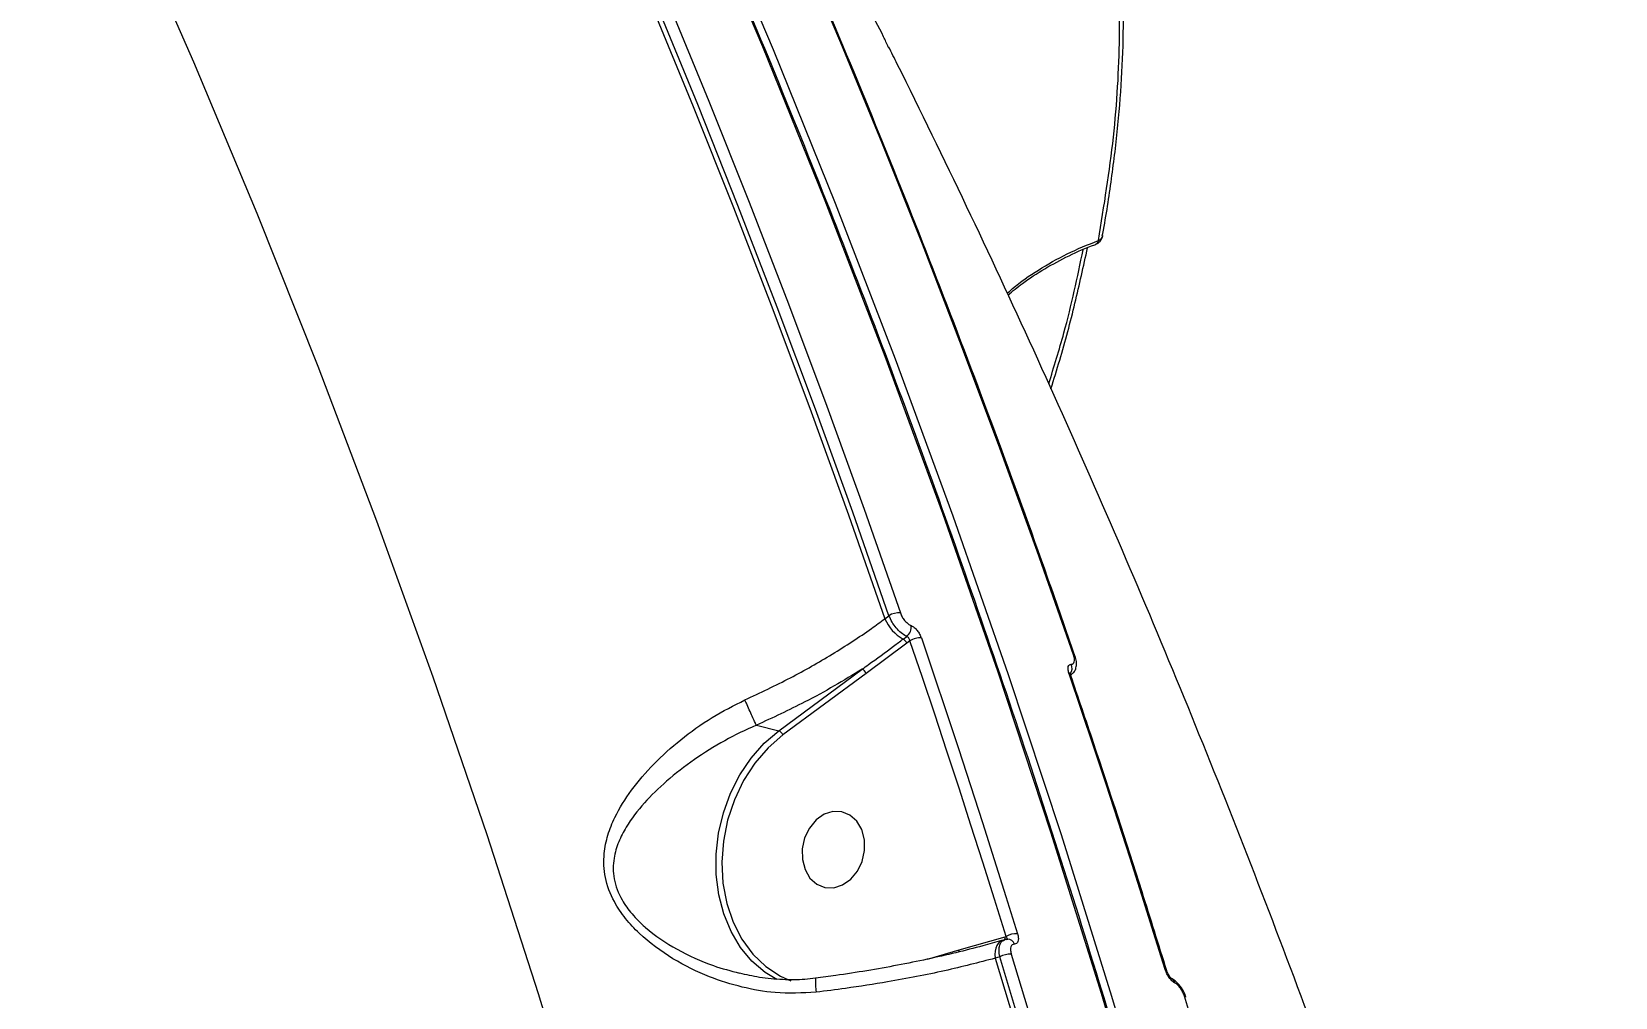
# Model space of a CAD drawing. Header units: millimetres. Extents: x -6523 to 7556, y -5559 to 6101.
# Drawn here: x -1150.7 to -967.2, y 2845.9 to 2957.8 of the extents above; entities that cross this region are included whole.
import ezdxf

# ---------------------------------------------------------------- set-up
doc = ezdxf.new("R2010")
doc.units = ezdxf.units.MM
for name, color, linetype in [('DIKOM_ОБЪЕКТ', 7, 'Continuous'), ('DIKOM_РАЗМЕР_ЗОНА', 7, 'Continuous'), ('DIKOM_РАЗМЕР_ОБЪЕКТА', 7, 'Continuous')]:
    doc.layers.add(name, color=color, linetype=linetype)
doc.styles.add('style1', font='arial.ttf', dxfattribs={"width": 0.8})
doc.dimstyles.new('1-50', dxfattribs={"dimtxt": 300, "dimasz": 200, "dimexe": 100, "dimexo": 0, "dimgap": 100, "dimtad": 1, "dimtxsty": 'style1', "dimcen": 200, "dimclrd": 7, "dimclre": 7, "dimclrt": 7, "dimadec": 1, "dimazin": 2, "dimtfac": 1, "dimtmove": 0, "dimatfit": 2, "dimfxl": 0, "dimlwd": 25, "dimlwe": 18, "dimarcsym": 0})

# ---------------------------------------------------------------- blocks, each defined once
blk = doc.blocks.new('*D10')
at = {"layer": 'Defpoints', "color": 0, "transparency": 16777216}
for p in [(-1823.23, 4314.24), (3842.01, -3170.82), (6537.88, -3170.82)]:
    blk.add_point(p, dxfattribs=at)
at = {"layer": 'DIKOM_РАЗМЕР_ОБЪЕКТА', "color": 7, "lineweight": 18, "transparency": 16777216}
for p, q in [((-1823.23, 4314.24), (6637.88, 4314.24)), ((3842.01, -3170.82), (6637.88, -3170.82))]:
    blk.add_line(p, q, dxfattribs=at)
at = {"layer": 'DIKOM_РАЗМЕР_ОБЪЕКТА', "color": 7, "lineweight": 25, "transparency": 16777216}
blk.add_line((6537.88, 3914.24), (6537.88, -2770.82), dxfattribs=at)
at = {"layer": 'DIKOM_РАЗМЕР_ОБЪЕКТА', "color": 7, "transparency": 16777216}
for points in [[(6471.22, 3914.24), (6604.55, 3914.24), (6537.88, 4314.24)], [(6471.22, -2770.82), (6604.55, -2770.82), (6537.88, -3170.82)]]:
    blk.add_solid(points, dxfattribs=at)
at = {"layer": 'DIKOM_РАЗМЕР_ОБЪЕКТА', "color": 7, "transparency": 16777216, "insert": (6304.71, 207.11), "char_height": 300, "attachment_point": 5, "rotation": 90, "style": 'style1'}
blk.add_mtext('7500', dxfattribs=at)
blk = doc.blocks.new('*D13')
at = {"layer": 'Defpoints', "color": 0, "transparency": 16777216}
for p in [(-2358.18, 6101.03), (4341.71, -4605.15), (7455.88, -4605.15)]:
    blk.add_point(p, dxfattribs=at)
at = {"layer": 'DIKOM_РАЗМЕР_ЗОНА', "color": 7, "lineweight": 18, "transparency": 16777216}
for p, q in [((-2358.18, 6101.03), (7555.88, 6101.03)), ((4341.71, -4605.15), (7555.88, -4605.15))]:
    blk.add_line(p, q, dxfattribs=at)
at = {"layer": 'DIKOM_РАЗМЕР_ЗОНА', "color": 7, "lineweight": 25, "transparency": 16777216}
blk.add_line((7455.88, 5701.03), (7455.88, -4205.15), dxfattribs=at)
at = {"layer": 'DIKOM_РАЗМЕР_ЗОНА', "color": 7, "transparency": 16777216}
for points in [[(7389.22, 5701.03), (7522.55, 5701.03), (7455.88, 6101.03)], [(7389.22, -4205.15), (7522.55, -4205.15), (7455.88, -4605.15)]]:
    blk.add_solid(points, dxfattribs=at)
at = {"layer": 'DIKOM_РАЗМЕР_ЗОНА', "color": 7, "transparency": 16777216, "insert": (7222.71, 375.61), "char_height": 300, "attachment_point": 5, "rotation": 90, "style": 'style1'}
blk.add_mtext('10700', dxfattribs=at)

msp = doc.modelspace()

# ---------------------------------------------------------------- linework, layer by layer
at = {"layer": 'DIKOM_ОБЪЕКТ', "color": 7, "linetype": 'Continuous', "lineweight": 15}
for p, q in [((-1026.599, 2934.17), (-1026.593, 2934.197)), ((-1051.85, 2889.796), (-1051.372, 2890.149)), ((-1049.733, 2887.443), (-1049.307, 2887.757)), ((-1049.309, 2886.972), (-1054.009, 2883.462)), ((-1048.94, 2887.245), (-1049.309, 2886.972)), ((-1064.146, 2876.827), (-1054.484, 2883.95)), ((-1029.813, 2885.49), (-1029.817, 2885.499)), ((-1054.009, 2883.462), (-1063.671, 2876.339)), ((-1030.291, 2883.268), (-1030.214, 2883.324)), ((-1066.74, 2877.454), (-1064.146, 2876.827)), ((-1043.235, 2851.432), (-1037.907, 2852.953)), ((-1037.907, 2852.953), (-1037.798, 2852.985)), ((-1046.891, 2850.359), (-1043.235, 2851.432)), ((-1038.29, 2852.508), (-1038.324, 2852.497)), ((-1037.958, 2852.605), (-1038.29, 2852.508)), ((-1038.518, 2850.623), (-1039.059, 2850.465))]:
    msp.add_line(p, q, dxfattribs=at)
at = {"layer": 'DIKOM_ОБЪЕКТ', "color": 7, "linetype": 'Continuous', "lineweight": 15, "flags": 128}
for points in [[(-990.08, 2691.547), (-993.662, 2711.347), (-997.532, 2731.031), (-1001.69, 2750.593), (-1006.134, 2770.027), (-1010.864, 2789.327), (-1015.877, 2808.488), (-1021.173, 2827.502), (-1026.748, 2846.366), (-1032.603, 2865.073), (-1038.735, 2883.617), (-1045.142, 2901.993), (-1051.822, 2920.196), (-1058.774, 2938.219), (-1065.995, 2956.057), (-1073.482, 2973.705), (-1081.235, 2991.157), (-1089.25, 3008.409), (-1097.524, 3025.455), (-1106.057, 3042.29), (-1114.843, 3058.908), (-1123.883, 3075.305)], [(-1122.702, 3075.02), (-1113.663, 3058.623), (-1104.876, 3042.004), (-1096.344, 3025.17), (-1088.069, 3008.124), (-1080.054, 2990.872), (-1072.302, 2973.419), (-1064.814, 2955.771), (-1057.593, 2937.933), (-1050.642, 2919.91), (-1043.961, 2901.708), (-1037.554, 2883.332), (-1031.422, 2864.788), (-1025.568, 2846.081), (-1019.992, 2827.217), (-1014.696, 2808.202), (-1009.683, 2789.042), (-1004.954, 2769.741), (-1000.509, 2750.307), (-996.351, 2730.745), (-992.481, 2711.062), (-988.9, 2691.262)], [(-1054.606, 2693.473), (-1058.263, 2713.043), (-1062.214, 2732.493), (-1066.457, 2751.817), (-1070.99, 2771.007), (-1075.812, 2790.059), (-1080.922, 2808.967), (-1086.317, 2827.723), (-1091.997, 2846.322), (-1097.959, 2864.759), (-1104.201, 2883.026), (-1110.722, 2901.12), (-1117.519, 2919.033), (-1124.591, 2936.76), (-1131.935, 2954.295), (-1139.548, 2971.633), (-1147.428, 2988.769), (-1155.573, 3005.696)], [(-1088.783, 2983.804), (-1083.763, 2972.335), (-1078.858, 2960.782), (-1074.067, 2949.148), (-1069.391, 2937.432), (-1064.831, 2925.638), (-1060.387, 2913.766), (-1056.06, 2901.818), (-1051.85, 2889.796)], [(-1051.372, 2890.149), (-1055.573, 2902.146), (-1059.891, 2914.069), (-1064.326, 2925.917), (-1068.876, 2937.688), (-1073.541, 2949.38), (-1078.321, 2960.992), (-1083.215, 2972.522), (-1088.223, 2983.968)], [(-1086.939, 2984.372), (-1081.927, 2972.916), (-1077.029, 2961.376), (-1072.245, 2949.755), (-1067.576, 2938.053), (-1063.022, 2926.273), (-1058.584, 2914.415), (-1054.262, 2902.482), (-1050.057, 2890.475)], [(-1029.985, 2885.621), (-1034.19, 2897.628), (-1038.512, 2909.562), (-1042.95, 2921.419), (-1047.504, 2933.2), (-1052.174, 2944.901), (-1056.958, 2956.523), (-1061.856, 2968.062), (-1066.867, 2979.519)], [(-1047.621, 2887.568), (-1046.176, 2883.312), (-1044.745, 2879.048), (-1043.329, 2874.775), (-1041.928, 2870.493), (-1040.542, 2866.203), (-1039.17, 2861.904), (-1037.813, 2857.596), (-1036.47, 2853.28)], [(-1037.798, 2852.985), (-1039.14, 2857.298), (-1040.496, 2861.602), (-1041.866, 2865.897), (-1043.252, 2870.184), (-1044.652, 2874.463), (-1046.067, 2878.732), (-1047.496, 2882.993), (-1048.94, 2887.245)], [(-1019.35, 2849.14), (-1020.693, 2853.456), (-1022.05, 2857.764), (-1023.422, 2862.063), (-1024.808, 2866.353), (-1026.209, 2870.635), (-1027.625, 2874.908), (-1029.056, 2879.172), (-1030.501, 2883.428)], [(-1064.385, 2847.979), (-1065.735, 2848.811), (-1067.259, 2850.123), (-1068.585, 2851.717), (-1069.684, 2853.558), (-1070.532, 2855.607), (-1071.111, 2857.819), (-1071.408, 2860.145), (-1071.416, 2862.536), (-1071.136, 2864.94), (-1070.573, 2867.304), (-1069.74, 2869.577), (-1068.655, 2871.71), (-1067.341, 2873.657), (-1065.827, 2875.375), (-1064.146, 2876.827)], [(-1063.671, 2876.339), (-1065.387, 2874.844), (-1066.92, 2873.065), (-1068.234, 2871.043), (-1069.295, 2868.828), (-1070.08, 2866.474), (-1070.568, 2864.037), (-1070.749, 2861.576), (-1070.617, 2859.15), (-1070.176, 2856.819), (-1069.436, 2854.638), (-1068.416, 2852.66), (-1067.14, 2850.933), (-1065.638, 2849.498), (-1063.948, 2848.391), (-1062.748, 2847.852)], [(-1056.747, 2858.951), (-1055.812, 2859.61), (-1055.038, 2860.547), (-1054.491, 2861.688), (-1054.212, 2862.938), (-1054.226, 2864.197), (-1054.531, 2865.362), (-1055.103, 2866.34), (-1055.894, 2867.051), (-1056.841, 2867.438), (-1057.868, 2867.469), (-1058.89, 2867.141), (-1059.826, 2866.482), (-1060.599, 2865.544), (-1061.147, 2864.404), (-1061.425, 2863.154), (-1061.411, 2861.895), (-1061.106, 2860.729), (-1060.535, 2859.751), (-1059.744, 2859.04), (-1058.796, 2858.654), (-1057.77, 2858.623), (-1056.747, 2858.951)], [(-1037.772, 2852.634), (-1037.635, 2852.66), (-1037.623, 2852.661)], [(-1038.324, 2852.497), (-1038.337, 2852.493), (-1038.551, 2852.373), (-1038.736, 2852.185), (-1038.886, 2851.932), (-1038.996, 2851.624), (-1039.062, 2851.269), (-1039.084, 2850.879), (-1039.059, 2850.465)], [(-1037.193, 2850.917), (-1033.475, 2838.554), (-1029.878, 2826.126), (-1026.401, 2813.632), (-1023.047, 2801.075), (-1019.815, 2788.457), (-1016.705, 2775.778), (-1013.718, 2763.042), (-1010.854, 2750.249)], [(-1039.059, 2850.465), (-1035.335, 2838.089), (-1031.733, 2825.646), (-1028.252, 2813.137), (-1024.893, 2800.566), (-1021.657, 2787.933), (-1018.544, 2775.239), (-1015.555, 2762.488), (-1012.689, 2749.679)], [(-1012.201, 2750.038), (-1015.062, 2762.821), (-1018.047, 2775.547), (-1021.154, 2788.215), (-1024.384, 2800.823), (-1027.735, 2813.369), (-1031.209, 2825.853), (-1034.803, 2838.271), (-1038.518, 2850.623)], [(-990.783, 2745.395), (-993.646, 2758.188), (-996.633, 2770.925), (-999.743, 2783.603), (-1002.975, 2796.221), (-1006.33, 2808.778), (-1009.806, 2821.272), (-1013.403, 2833.701), (-1017.122, 2846.063)]]:
    msp.add_lwpolyline(points, dxfattribs=at)
at = {"layer": 'DIKOM_ОБЪЕКТ', "color": 7, "linetype": 'Continuous', "lineweight": 15}
for centre, radius, start, end in [((-1027.362, 2934.366), 0.788, 289.69639, 345.62666), ((-1047.451, 2891.626), 4.765, 202.58988, 241.39008), ((-1050.232, 2888.366), 2.115, 85.26785, 122.60403), ((-1050.125, 2888.78), 1.31, 308.63183, 10.6611), ((-1047.803, 2885.458), 2.118, 85.06851, 122.45954), ((-1050.189, 2886.606), 0.953, 22.58716, 61.38206), ((-1054.823, 2883.144), 0.874, 21.29019, 67.14666), ((-1031.273, 2884.078), 1.125, 324.64076, 23.46142), ((-1030.023, 2885.392), 0.233, 27.50764, 80.70292), ((-1030.535, 2883.2), 0.23, 24.46189, 81.54438), ((-1064.486, 2876.021), 0.875, 21.31345, 67.12341), ((-1038.362, 2852.862), 0.463, 325.40738, 11.37088), ((-1036.678, 2851.077), 2.213, 84.60866, 120.41342), ((-1037.626, 2851.818), 0.844, 19.43642, 88.65026), ((-1043.855, 2851.349), 0.625, 345.37439, 7.55796), ((-1037.397, 2848.699), 2.227, 84.74906, 120.22968), ((-1019.379, 2848.919), 0.222, 22.63172, 82.54841), ((-1018.879, 2847.495), 0.654, 9.4426, 61.80143), ((-1017.152, 2845.844), 0.221, 23.38462, 82.04334)]:
    msp.add_arc(centre, radius, start, end, dxfattribs=at)
for points, knots in [([(-1124.353, 3075.64), (-1125.253, 3075.861), (-1128.437, 3076.644), (-1134.126, 3077.784), (-1141.396, 3079.058), (-1148.858, 3080.118), (-1156.478, 3080.976), (-1164.264, 3081.631), (-1172.215, 3082.083), (-1180.334, 3082.333), (-1188.624, 3082.383), (-1197.087, 3082.231), (-1205.724, 3081.878), (-1214.539, 3081.323), (-1223.536, 3080.566), (-1232.707, 3079.607), (-1242.019, 3078.45), (-1251.436, 3077.099), (-1260.931, 3075.557), (-1270.502, 3073.825), (-1280.152, 3071.903), (-1289.883, 3069.791), (-1299.7, 3067.489), (-1309.604, 3064.997), (-1319.598, 3062.312), (-1329.685, 3059.436), (-1339.869, 3056.366), (-1350.148, 3053.102), (-1360.495, 3049.653), (-1370.867, 3046.033), (-1381.228, 3042.254), (-1391.566, 3038.321), (-1401.885, 3034.233), (-1412.191, 3029.987), (-1422.486, 3025.584), (-1432.774, 3021.022), (-1443.056, 3016.3), (-1453.337, 3011.416), (-1463.619, 3006.369), (-1473.905, 3001.157), (-1484.173, 2995.792), (-1494.379, 2990.294), (-1504.485, 2984.684), (-1514.481, 2978.969), (-1524.373, 2973.145), (-1534.164, 2967.211), (-1543.854, 2961.168), (-1553.442, 2955.016), (-1562.93, 2948.755), (-1572.315, 2942.384), (-1581.599, 2935.904), (-1590.78, 2929.315), (-1599.85, 2922.623), (-1608.782, 2915.848), (-1617.549, 2909.01), (-1626.133, 2902.122), (-1634.532, 2895.187), (-1642.747, 2888.204), (-1650.778, 2881.173), (-1658.626, 2874.094), (-1666.291, 2866.968), (-1673.771, 2859.794), (-1681.067, 2852.573), (-1688.179, 2845.304), (-1695.102, 2837.993), (-1701.82, 2830.654), (-1708.312, 2823.313), (-1714.56, 2815.986), (-1720.561, 2808.679), (-1726.317, 2801.391), (-1731.826, 2794.123), (-1737.091, 2786.873), (-1742.11, 2779.642), (-1746.884, 2772.431), (-1751.412, 2765.24), (-1755.695, 2758.067), (-1759.722, 2750.918), (-1763.175, 2744.455), (-1765.167, 2740.402), (-1766.002, 2738.703)], [0, 0, 0, 0, 0.0052363, 0.0185062, 0.0317826, 0.0449891, 0.0581356, 0.0712368, 0.0843073, 0.0973621, 0.1104157, 0.1234801, 0.1365682, 0.1496946, 0.1628741, 0.1761215, 0.1894001, 0.2026256, 0.2157851, 0.228894, 0.2419673, 0.2550197, 0.2680664, 0.2811206, 0.2941939, 0.307301, 0.3204568, 0.3336763, 0.3469502, 0.3601995, 0.3733731, 0.3864919, 0.3995705, 0.412624, 0.4256673, 0.4387154, 0.4517783, 0.4648707, 0.4780075, 0.4912036, 0.5044676, 0.5177231, 0.5308932, 0.5440216, 0.5571192, 0.5701964, 0.583264, 0.5963326, 0.6094102, 0.6225066, 0.6356323, 0.648798, 0.6620138, 0.6752413, 0.6884296, 0.7015735, 0.7146838, 0.7277709, 0.7408454, 0.7539179, 0.7669975, 0.7800924, 0.7932134, 0.806371, 0.8195755, 0.8328118, 0.8460216, 0.8591822, 0.8723065, 0.8854051, 0.8984883, 0.9115663, 0.9246494, 0.937745, 0.9508633, 0.9640149, 0.9772098, 0.990448, 1, 1, 1, 1]), ([(-1123.883, 3075.305), (-1126.617, 3075.923), (-1133.983, 3077.586), (-1146.695, 3079.633), (-1162.173, 3081.238), (-1178.577, 3082.024), (-1195.872, 3081.97), (-1214.024, 3081.05), (-1232.632, 3079.287), (-1251.62, 3076.705), (-1270.909, 3073.349), (-1290.811, 3069.162), (-1311.284, 3064.126), (-1332.268, 3058.235), (-1353.302, 3051.62), (-1374.312, 3044.321), (-1395.226, 3036.391), (-1416.387, 3027.702), (-1437.728, 3018.251), (-1459.179, 3008.053), (-1480.02, 2997.458), (-1500.194, 2986.541), (-1519.665, 2975.377), (-1538.993, 2963.655), (-1558.11, 2951.388), (-1576.948, 2938.607), (-1595.345, 2925.41), (-1613.234, 2911.833), (-1630.558, 2897.915), (-1647.366, 2883.607), (-1663.574, 2868.944), (-1679.112, 2853.968), (-1693.636, 2839.009), (-1707.122, 2824.119), (-1719.565, 2809.346), (-1731.169, 2794.448), (-1741.86, 2779.473), (-1751.555, 2764.477), (-1759.615, 2750.655), (-1764.026, 2741.932), (-1765.977, 2738.075)], [0, 0, 0, 0, 0.01565149, 0.04216745, 0.06870383, 0.09521979, 0.12250599, 0.14981435, 0.17710056, 0.20361651, 0.23015288, 0.25666892, 0.2839551, 0.31126347, 0.33854965, 0.36506564, 0.39160203, 0.41811795, 0.44540407, 0.47271249, 0.49999873, 0.52556005, 0.55113959, 0.57670085, 0.60294945, 0.62921792, 0.65546669, 0.68198269, 0.7085191, 0.73503516, 0.76232143, 0.78962984, 0.81691613, 0.84343216, 0.8699686, 0.89648453, 0.92377086, 0.95107927, 0.97836552, 1, 1, 1, 1]), ([(-970.155, 2488.389), (-970.244, 2491.753), (-970.501, 2501.507), (-971.121, 2517.618), (-972.099, 2536.702), (-973.335, 2555.731), (-974.825, 2574.7), (-976.57, 2593.605), (-978.567, 2612.441), (-980.818, 2631.202), (-983.321, 2649.885), (-986.076, 2668.483), (-989.083, 2686.992), (-992.339, 2705.408), (-995.845, 2723.725), (-999.599, 2741.939), (-1003.601, 2760.045), (-1007.85, 2778.038), (-1012.344, 2795.913), (-1017.082, 2813.667), (-1022.063, 2831.293), (-1027.286, 2848.789), (-1032.75, 2866.148), (-1038.452, 2883.367), (-1044.392, 2900.441), (-1050.567, 2917.365), (-1056.977, 2934.136), (-1063.619, 2950.748), (-1070.493, 2967.198), (-1077.595, 2983.48), (-1084.925, 2999.592), (-1092.48, 3015.528), (-1100.257, 3031.286), (-1108.26, 3046.856), (-1116.064, 3061.495), (-1121.287, 3070.865), (-1123.691, 3075.178)], [0, 0, 0, 0, 0.0157709, 0.0457301, 0.0756892, 0.1056487, 0.1356081, 0.1655671, 0.1955266, 0.2254857, 0.255445, 0.2854045, 0.3153635, 0.3453229, 0.3752819, 0.4052414, 0.4352006, 0.4651598, 0.4951188, 0.5250779, 0.555037, 0.5849959, 0.6149549, 0.644914, 0.674873, 0.7048319, 0.7347905, 0.7647493, 0.7947079, 0.8246665, 0.8546249, 0.8845834, 0.9145417, 0.9444999, 0.9744581, 1, 1, 1, 1]), ([(-1029.813, 2885.49), (-1030.853, 2888.487), (-1033.868, 2897.177), (-1039.038, 2911.447), (-1045.401, 2928.246), (-1051.999, 2944.885), (-1058.709, 2961.074), (-1063.66, 2972.538), (-1066.312, 2978.525), (-1066.696, 2979.39)], [0, 0, 0, 0, 0.0934417, 0.2709384, 0.4484368, 0.6259353, 0.8034324, 0.9715866, 1, 1, 1, 1]), ([(-1027.097, 2933.624), (-1026.442, 2937.646), (-1025.133, 2945.69), (-1024.505, 2957.295), (-1024.786, 2968.571), (-1025.888, 2975.708), (-1026.439, 2979.276)], [0, 0, 0, 0, 0.2485956, 0.4971903, 0.7485952, 1, 1, 1, 1]), ([(-1051.454, 2956.042), (-1051.634, 2956.44), (-1052.895, 2959.222), (-1055.895, 2964.049), (-1060.16, 2970.17), (-1063.468, 2973.811), (-1064.973, 2975.466)], [0, 0, 0, 0, 0.0552439, 0.3868814, 0.7211679, 1, 1, 1, 1]), ([(-1026.654, 2934.177), (-1026.637, 2934.262), (-1026.181, 2936.492), (-1025.548, 2940.78), (-1024.778, 2947.029), (-1024.326, 2953.162), (-1024.143, 2959.192), (-1024.277, 2965.093), (-1024.497, 2969.216), (-1024.758, 2971.333), (-1024.786, 2971.565)], [0, 0, 0, 0, 0.0063977, 0.1685139, 0.3307549, 0.4930774, 0.6554365, 0.8177779, 0.9800538, 1, 1, 1, 1]), ([(-929.641, 2496.703), (-929.754, 2498.437), (-930.28, 2506.577), (-931.431, 2521.092), (-933.194, 2540.225), (-935.249, 2559.303), (-937.584, 2578.321), (-940.201, 2597.273), (-943.1, 2616.154), (-946.279, 2634.957), (-949.738, 2653.679), (-953.477, 2672.313), (-957.495, 2690.853), (-961.79, 2709.295), (-966.362, 2727.632), (-971.211, 2745.86), (-976.333, 2763.973), (-981.729, 2781.966), (-987.398, 2799.832), (-993.336, 2817.568), (-999.543, 2835.167), (-1006.018, 2852.623), (-1012.758, 2869.933), (-1019.761, 2887.09), (-1027.026, 2904.089), (-1034.548, 2920.927), (-1042.335, 2937.591), (-1048.003, 2949.275), (-1051.078, 2955.399), (-1051.411, 2956.063)], [0, 0, 0, 0, 0.0107126, 0.0502721, 0.0898336, 0.1293887, 0.1689361, 0.2084751, 0.2480041, 0.2875218, 0.3270278, 0.3665202, 0.4059977, 0.4454582, 0.4849015, 0.5243247, 0.5637268, 0.6031063, 0.6424611, 0.6817893, 0.7210898, 0.7603601, 0.7995983, 0.8388031, 0.8779725, 0.9171041, 0.9561967, 0.9952484, 1, 1, 1, 1]), ([(-1037.665, 2927.482), (-1037.46, 2927.673), (-1036.374, 2928.679), (-1034.067, 2930.239), (-1030.77, 2932.149), (-1028.326, 2933.131), (-1027.097, 2933.624)], [0, 0, 0, 0, 0.0713836, 0.3773222, 0.6868632, 1, 1, 1, 1]), ([(-1027.393, 2933.221), (-1027.347, 2933.23), (-1027.203, 2933.258), (-1027.14, 2933.477), (-1027.097, 2933.624)], [0, 0, 0, 0, 0.3239686, 1, 1, 1, 1]), ([(-1027.385, 2933.204), (-1027.264, 2933.256), (-1027.015, 2933.363), (-1026.769, 2933.684), (-1026.634, 2933.967), (-1026.614, 2934.143), (-1026.607, 2934.199)], [0, 0, 0, 0, 0.2795117, 0.574727, 0.8634562, 1, 1, 1, 1]), ([(-1037.582, 2927.304), (-1037.035, 2927.758), (-1035.708, 2928.859), (-1033.342, 2930.391), (-1030.53, 2931.876), (-1028.525, 2932.799), (-1027.428, 2933.159), (-1027.378, 2933.176)], [0, 0, 0, 0, 0.1873716, 0.4548784, 0.7216364, 0.987171, 1, 1, 1, 1]), ([(-1032.859, 2917.019), (-1032.246, 2918.991), (-1030.605, 2924.269), (-1029.535, 2929.364), (-1028.865, 2932.556)], [0, 0, 0, 0, 0.3736307, 1, 1, 1, 1]), ([(-1032.599, 2916.438), (-1032.254, 2917.546), (-1031.214, 2920.886), (-1029.772, 2926.342), (-1028.823, 2930.641), (-1028.351, 2932.775)], [0, 0, 0, 0, 0.1999901, 0.6028314, 1, 1, 1, 1]), ([(-1068.078, 2880.39), (-1066.299, 2881.227), (-1062.806, 2882.869), (-1057.879, 2885.679), (-1054.285, 2888.013), (-1052.362, 2889.421), (-1051.85, 2889.796)], [0, 0, 0, 0, 0.3028942, 0.5944576, 0.8920315, 1, 1, 1, 1]), ([(-1049.307, 2887.757), (-1049.336, 2887.77), (-1049.549, 2887.863), (-1049.972, 2888.141), (-1050.541, 2888.711), (-1051.047, 2889.412), (-1051.263, 2889.903), (-1051.372, 2890.149)], [0, 0, 0, 0, 0.0387741, 0.27836263, 0.51862216, 0.75939858, 1, 1, 1, 1]), ([(-1050.057, 2890.475), (-1049.996, 2890.325), (-1049.873, 2890.024), (-1049.577, 2889.598), (-1049.239, 2889.252), (-1048.984, 2889.085), (-1048.855, 2889.03), (-1048.837, 2889.023)], [0, 0, 0, 0, 0.2406584, 0.4814565, 0.7216827, 0.9612114, 1, 1, 1, 1]), ([(-1048.94, 2887.245), (-1048.954, 2887.299), (-1048.981, 2887.409), (-1049.065, 2887.561), (-1049.17, 2887.682), (-1049.256, 2887.737), (-1049.301, 2887.755), (-1049.307, 2887.757)], [0, 0, 0, 0, 0.2442643, 0.4857767, 0.7245199, 0.9616644, 1, 1, 1, 1]), ([(-1048.837, 2889.023), (-1048.819, 2889.015), (-1048.691, 2888.96), (-1048.436, 2888.793), (-1048.099, 2888.447), (-1047.804, 2888.019), (-1047.682, 2887.718), (-1047.621, 2887.568)], [0, 0, 0, 0, 0.0386031, 0.2781236, 0.5183779, 0.7592391, 1, 1, 1, 1]), ([(-1054.484, 2883.95), (-1054.238, 2884.127), (-1053.012, 2885.012), (-1051.432, 2886.189), (-1050.1, 2887.172), (-1049.733, 2887.443)], [0, 0, 0, 0, 0.1533261, 0.7665726, 1, 1, 1, 1]), ([(-1054.484, 2883.95), (-1055.552, 2883.298), (-1057.697, 2881.989), (-1061.765, 2879.768), (-1064.85, 2878.333), (-1066.74, 2877.454)], [0, 0, 0, 0, 0.2774612, 0.5572979, 1, 1, 1, 1]), ([(-1030.501, 2883.428), (-1030.51, 2883.454), (-1030.567, 2883.626), (-1030.628, 2883.932), (-1030.603, 2884.266), (-1030.476, 2884.489), (-1030.32, 2884.514), (-1030.241, 2884.526)], [0, 0, 0, 0, 0.0426036, 0.2824314, 0.5216625, 0.7607794, 1, 1, 1, 1]), ([(-1030.241, 2884.526), (-1030.163, 2884.538), (-1030.006, 2884.563), (-1029.881, 2884.786), (-1029.858, 2885.118), (-1029.919, 2885.423), (-1029.977, 2885.595), (-1029.985, 2885.621)], [0, 0, 0, 0, 0.2394019, 0.4786794, 0.717896, 0.9577228, 1, 1, 1, 1]), ([(-1030.236, 2883.343), (-1030.133, 2883.418), (-1029.899, 2883.588), (-1029.703, 2884.015), (-1029.621, 2884.542), (-1029.661, 2885.043), (-1029.792, 2885.378), (-1029.837, 2885.492)], [0, 0, 0, 0, 0.1566146, 0.3588359, 0.5801486, 0.8570539, 1, 1, 1, 1]), ([(-1030.321, 2883.292), (-1030.334, 2883.328), (-1030.366, 2883.419), (-1030.383, 2883.519), (-1030.384, 2883.572), (-1030.385, 2883.563), (-1030.385, 2883.561)], [0, 0, 0, 0, 0.227846, 0.5804606, 0.9024784, 1, 1, 1, 1]), ([(-1019.175, 2849.008), (-1020.125, 2852.058), (-1022.882, 2860.903), (-1026.605, 2872.33), (-1029.435, 2880.67), (-1030.325, 2883.295)], [0, 0, 0, 0, 0.2651013, 0.7686867, 1, 1, 1, 1]), ([(-1059.817, 2846.523), (-1061.406, 2846.444), (-1064.286, 2846.301), (-1068.442, 2847.052), (-1072.445, 2848.309), (-1076.529, 2850.314), (-1079.775, 2852.701), (-1081.962, 2855.045), (-1083.423, 2857.2), (-1084.394, 2859.815), (-1084.491, 2862.448), (-1084.003, 2864.756), (-1083.008, 2867.235), (-1081.275, 2870.007), (-1078.692, 2873.007), (-1075.552, 2875.837), (-1072.015, 2878.403), (-1069.36, 2879.743), (-1068.078, 2880.39)], [0, 0, 0, 0, 0.07855174, 0.14240807, 0.20760854, 0.2856916, 0.36653422, 0.40509894, 0.44484296, 0.49743504, 0.54968487, 0.59178495, 0.63493223, 0.70635924, 0.77972142, 0.8533204, 0.92913912, 1, 1, 1, 1]), ([(-1066.743, 2877.456), (-1066.805, 2877.585), (-1066.93, 2877.842), (-1067.226, 2878.483), (-1067.562, 2879.224), (-1067.838, 2879.843), (-1068.005, 2880.223), (-1068.061, 2880.35), (-1068.078, 2880.39)], [0, 0, 0, 0, 0.2204973, 0.4409546, 0.6614447, 0.8819212, 0.9635661, 1, 1, 1, 1]), ([(-1066.743, 2877.456), (-1066.744, 2877.456), (-1068.003, 2876.921), (-1070.526, 2875.69), (-1074.027, 2873.488), (-1077.148, 2871.062), (-1079.82, 2868.465), (-1081.642, 2866.108), (-1082.76, 2863.944), (-1083.355, 2861.973), (-1083.386, 2859.665), (-1082.523, 2857.388), (-1081.183, 2855.536), (-1080.177, 2854.534), (-1078.504, 2853.073), (-1075.937, 2851.363), (-1072.222, 2849.656), (-1069.71, 2848.997), (-1068.687, 2848.729)], [0, 0, 0, 0, 0.00003822, 0.08575258, 0.17547843, 0.26775909, 0.35383339, 0.4417987, 0.49057368, 0.54042329, 0.59849675, 0.6561472, 0.69830817, 0.74235662, 0.744609, 0.83726567, 0.93376926, 1, 1, 1, 1]), ([(-1066.74, 2877.454), (-1066.741, 2877.455), (-1066.742, 2877.455), (-1066.743, 2877.456), (-1066.743, 2877.456)], [0, 0, 0, 0, 0.70014974, 1, 1, 1, 1]), ([(-1037.605, 2852.642), (-1037.653, 2852.648), (-1037.771, 2852.663), (-1037.881, 2852.612), (-1037.946, 2852.581)], [0, 0, 0, 0, 0.4049118, 1, 1, 1, 1]), ([(-1037.7, 2852.66), (-1037.688, 2852.68), (-1037.665, 2852.722), (-1037.696, 2852.828), (-1037.749, 2852.92), (-1037.791, 2852.975), (-1037.798, 2852.985)], [0, 0, 0, 0, 0.2886545, 0.5955542, 0.923079, 1, 1, 1, 1]), ([(-1036.47, 2853.28), (-1036.46, 2853.245), (-1036.405, 2853.059), (-1036.36, 2852.738), (-1036.412, 2852.392), (-1036.567, 2852.153), (-1036.742, 2852.117), (-1036.83, 2852.099)], [0, 0, 0, 0, 0.0557714, 0.2967872, 0.5326119, 0.7662536, 1, 1, 1, 1]), ([(-1038.331, 2852.518), (-1039.043, 2852.311), (-1040.736, 2851.819), (-1043.621, 2851.091), (-1046.931, 2850.335), (-1050.379, 2849.636), (-1053.925, 2849.005), (-1057.101, 2848.502), (-1059.099, 2848.243), (-1059.878, 2848.143)], [0, 0, 0, 0, 0.1133886, 0.2698818, 0.4273105, 0.58516, 0.7428062, 0.8998464, 1, 1, 1, 1]), ([(-1038.518, 2850.623), (-1038.531, 2850.682), (-1038.598, 2850.999), (-1038.633, 2851.548), (-1038.5, 2852.133), (-1038.26, 2852.498), (-1038.03, 2852.554), (-1037.944, 2852.575)], [0, 0, 0, 0, 0.0606858, 0.326034, 0.5870866, 0.846815, 1, 1, 1, 1]), ([(-1036.83, 2852.099), (-1036.917, 2852.081), (-1037.093, 2852.044), (-1037.249, 2851.806), (-1037.302, 2851.458), (-1037.258, 2851.137), (-1037.204, 2850.951), (-1037.193, 2850.917)], [0, 0, 0, 0, 0.2340615, 0.4679363, 0.7040163, 0.9449011, 1, 1, 1, 1]), ([(-1039.059, 2850.465), (-1040.98, 2849.965), (-1044.879, 2848.951), (-1050.825, 2847.809), (-1055.87, 2847.015), (-1058.673, 2846.666), (-1059.817, 2846.523)], [0, 0, 0, 0, 0.3072573, 0.6233175, 0.8463529, 1, 1, 1, 1]), ([(-1018.234, 2847.602), (-1018.245, 2847.608), (-1018.358, 2847.667), (-1018.586, 2847.842), (-1018.9, 2848.21), (-1019.178, 2848.665), (-1019.293, 2848.982), (-1019.35, 2849.14)], [0, 0, 0, 0, 0.0278483, 0.2650411, 0.5076975, 0.7539548, 1, 1, 1, 1]), ([(-1018.566, 2848.07), (-1018.566, 2848.069), (-1018.554, 2848.064), (-1018.592, 2848.084), (-1018.666, 2848.147), (-1018.78, 2848.267), (-1018.916, 2848.451), (-1019.051, 2848.687), (-1019.141, 2848.891), (-1019.166, 2848.987), (-1019.171, 2849.005)], [0, 0, 0, 0, 0.003674, 0.1296317, 0.2478587, 0.3961831, 0.554292, 0.7453502, 0.9511083, 1, 1, 1, 1]), ([(-1059.879, 2848.159), (-1060.292, 2848.1), (-1061.555, 2847.923), (-1063.74, 2847.949), (-1066.279, 2848.17), (-1067.924, 2848.544), (-1068.689, 2848.718)], [0, 0, 0, 0, 0.1409528, 0.4311755, 0.7354621, 1, 1, 1, 1]), ([(-1059.873, 2848.108), (-1059.877, 2848.114), (-1059.903, 2848.147), (-1059.914, 2847.933), (-1059.901, 2847.475), (-1059.861, 2846.979), (-1059.829, 2846.649), (-1059.821, 2846.567), (-1059.817, 2846.523)], [0, 0, 0, 0, 0.0555361, 0.3402371, 0.624939, 0.9096433, 0.9520989, 1, 1, 1, 1]), ([(-1016.955, 2845.932), (-1016.966, 2845.972), (-1017.048, 2846.283), (-1017.343, 2846.868), (-1017.869, 2847.609), (-1018.327, 2847.91), (-1018.563, 2848.065)], [0, 0, 0, 0, 0.0458927, 0.3557145, 0.6683227, 1, 1, 1, 1]), ([(-1017.122, 2846.063), (-1017.179, 2846.221), (-1017.293, 2846.538), (-1017.569, 2846.993), (-1017.881, 2847.362), (-1018.109, 2847.537), (-1018.222, 2847.596), (-1018.234, 2847.602)], [0, 0, 0, 0, 0.2458663, 0.4917936, 0.7343163, 0.9715245, 1, 1, 1, 1])]:
    msp.add_open_spline(points, degree=3, knots=knots, dxfattribs=at)

# ---------------------------------------------------------------- dimensions: what is measured, and where the dimension line sits
at = {"layer": 'DIKOM_РАЗМЕР_ЗОНА'}
dim = msp.add_linear_dim(base=(7455.882, -4605.145), p1=(-2358.182, 6101.03), p2=(4341.706, -4605.145), angle=90, text='10700', dimstyle='1-50', override={"dimasz": 400, "dimgap": 80}, dxfattribs=at)
dim.commit()
dim.dimension.update_dxf_attribs({"geometry": '*D13', "text_midpoint": (7455.882, 375.606), "dimtype": 160})
at = {"layer": 'DIKOM_РАЗМЕР_ОБЪЕКТА'}
dim = msp.add_linear_dim(base=(6537.882, -3170.823), p1=(-1823.231, 4314.242), p2=(3842.008, -3170.823), angle=90, text='7500', dimstyle='1-50', override={"dimasz": 400, "dimgap": 80}, dxfattribs=at)
dim.commit()
dim.dimension.update_dxf_attribs({"geometry": '*D10', "text_midpoint": (6537.882, 207.106), "dimtype": 160})

doc.saveas('drawing.dxf')
